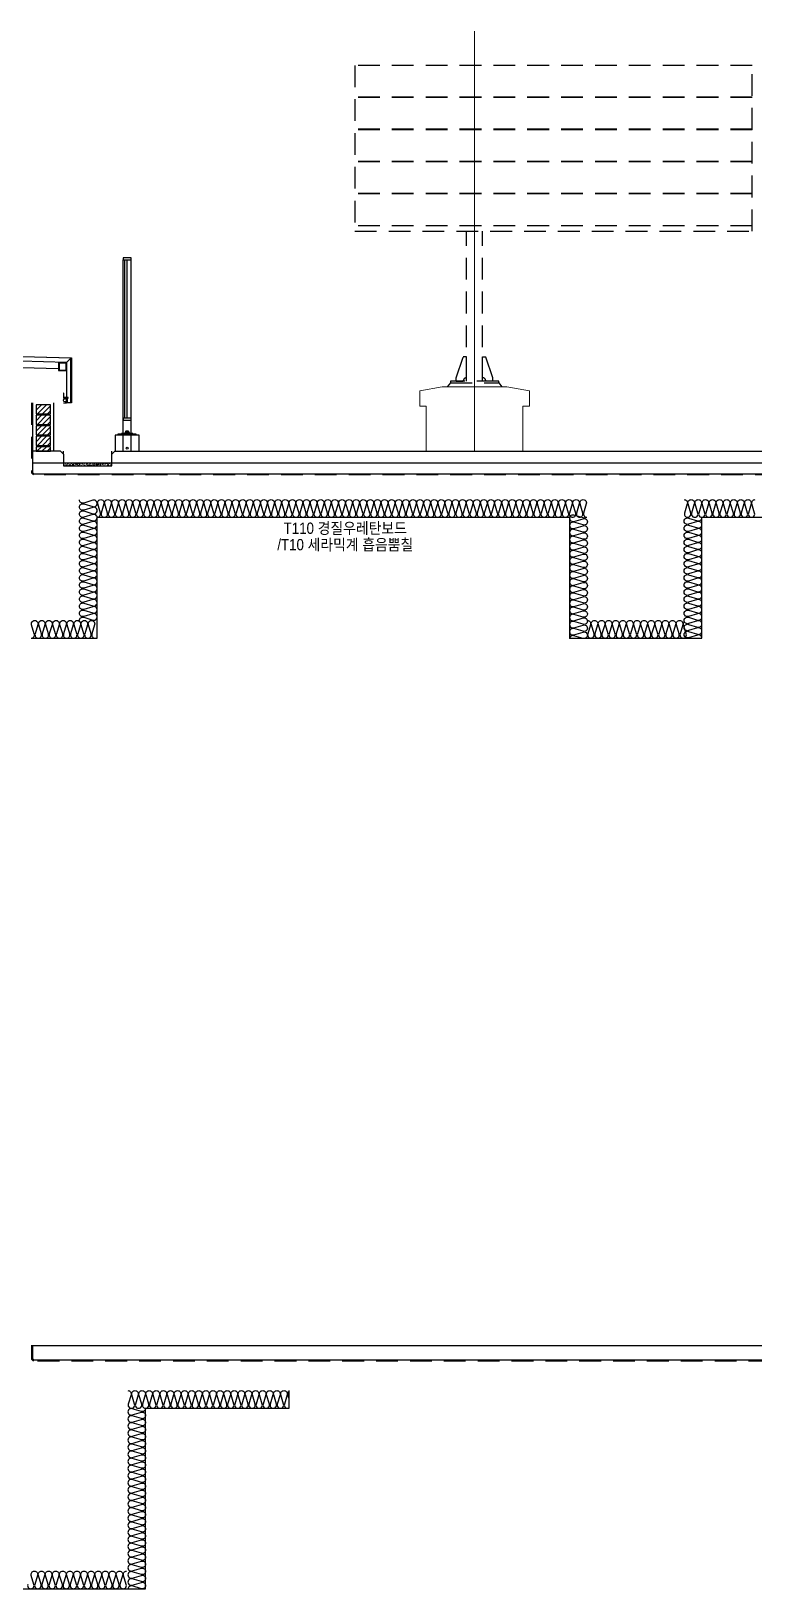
# Model space of a CAD drawing. Header units: millimetres. Extents: x 17311 to 801382, y -242618 to -104888.
# Drawn here: x 723011 to 727493, y -162740 to -153072 of the extents above; entities that cross this region are included whole.
import ezdxf
from ezdxf.enums import TextEntityAlignment as Align

# ---------------------------------------------------------------- set-up
doc = ezdxf.new("R2010")
doc.units = ezdxf.units.MM
doc.header["$LTSCALE"] = 250
doc.linetypes.add('HID', pattern=[2.8, 1.8, -1])
for name, color, linetype in [('0-Sheet', 7, 'Continuous'), ('A-ELE-8', 8, 'Continuous'), ('A-ETC-8', 8, 'Continuous'), ('A-FIN', 6, 'Continuous'), ('A-FIN-8', 8, 'Continuous'), ('A-FIN-9', 7, 'Continuous'), ('A-HAT', 252, 'Continuous'), ('A-HAT-9', 9, 'Continuous'), ('A-HAT-WIREMESH', 9, 'g_mesh'), ('A-WALL', 3, 'Continuous'), ('A-WP', 1, 'HID'), ('ISL', 251, 'Continuous'), ('S-ELE-5', 8, 'Continuous'), ('태양광 모듈', 5, 'Continuous')]:
    doc.layers.add(name, color=color, linetype=linetype)
doc.layers.add('A-ELE-9', color=9, linetype='Continuous', lineweight=5)
doc.layers.add('CEN', color=1, linetype='Continuous', lineweight=9)
doc.layers.add('NOPLOT', color=191, linetype='Continuous', plot=False)
doc.layers.add('NOPLOT-단열', color=225, linetype='Continuous', plot=False)
doc.styles.add('Gdim', font='')
doc.styles.get('Gdim').set_extended_font_data('Dotum')
doc.linetypes.add('g_mesh', pattern='A,10,-0.8,["X",Gdim,S=0.6,R=0,X=-0.15,Y=-0.3],-0.8', length=11.6)

# ---------------------------------------------------------------- blocks, each defined once
blk = doc.blocks.new('A$Cab6a45e4')
at = {"layer": 'A-HAT-9'}
h = blk.add_hatch(dxfattribs=at)
h.set_pattern_fill('AR-SAND', color=256, scale=0.3)
h.set_pattern_definition([(37.5, (-113396.389, 321984.363), (-0.4800094, 14.6823971), [0, -11.5824, 0, -12.954, 0, -12.3825]), (7.5, (-113396.389, 321984.363), (13.4856985, 21.504753), [0, -6.2484, 0, -10.4394, 0, -4.0005]), (327.5, (-113405.761, 321984.363), (23.7297711, 0.04311554), [0, -3.81, 0, -13.716, 0, -17.907]), (317.5, (-113405.761, 321984.363), (22.9066936, 6.6878797), [0, -1.905, 0, -8.9916, 0, -10.287])])
h.paths.add_polyline_path([(0, 45), (300, 45), (300, 25), (0, 25)])
at = {"layer": 'A-FIN'}
for points in [[(-18, 116), (0, 98), (0, 25), (300, 25), (300, 98), (318, 116)], [(0, 45), (300, 45)]]:
    blk.add_lwpolyline(points, dxfattribs=at)
at = {"layer": 'NOPLOT'}
for p, q in [((0, 98), (0, 116)), ((300, 98), (300, 116))]:
    blk.add_line(p, q, dxfattribs=at)
blk = doc.blocks.new('A$C632c858f')
at = {"layer": 'A-ETC-8'}
blk.add_arc((-2.8, 0), 24, 341.82483, 18.17517, dxfattribs=at)
blk.add_ellipse((34, 0), major_axis=(7.59, 0), ratio=0.987937, dxfattribs=at)
blk = doc.blocks.new('A$Cae507117')
at = {"layer": 'A-ETC-8'}
for points in [[(-50, 0), (-50, -50), (0, -50), (0, 0)], [(-46.8, -3.2), (-46.8, -46.8), (-3.2, -46.8), (-3.2, -3.2)]]:
    blk.add_lwpolyline(points, close=True, dxfattribs=at)
blk = doc.blocks.new('M12-STUD ANCHOR')
at = {"layer": 'A-ETC-8'}
for p, q in [((17.8, 33.7), (17.8, 40.7)), ((28.2, 30.2), (18, 31.2)), ((18, 28.2), (18, 31.2)), ((18, 31.2), (29.2, 31.2)), ((28.2, 27.2), (18, 28.2)), ((28.7, 42.2), (19.2, 42.2)), ((28.7, 32.2), (19.2, 32.2)), ((22.7, 48), (23.9, 49.2)), ((34.7, 48), (22.7, 48)), ((22.7, -20.8), (22.7, 48)), ((23.3, 33.7), (23.3, 40.7)), ((33.5, 49.2), (23.9, 49.2)), ((23.9, -20.8), (23.9, 49.2)), ((28.2, 27.2), (28.2, 30.2)), ((39.5, 28.2), (28.2, 28.2)), ((28.7, 54.2), (28.7, -55.8)), ((28.7, 42.2), (38.2, 42.2)), ((28.7, 32.2), (38.2, 32.2)), ((29.2, 29.2), (29.2, 32.2)), ((39.5, 31.2), (29.2, 32.2)), ((39.5, 28.2), (29.2, 29.2)), ((33.5, 49.2), (34.7, 48)), ((33.5, -20.8), (33.5, 49.2)), ((34.2, 33.7), (34.2, 40.7)), ((34.7, -20.8), (34.7, 48)), ((39.5, 28.2), (39.5, 31.2)), ((39.7, 33.7), (39.7, 40.7)), ((20.5, -38.8), (21.7, -20.8)), ((28.7, -38.8), (20.5, -38.8)), ((21.7, -20.8), (24.3, -20.8)), ((22.7, -18.4), (34.7, -18.4)), ((22.7, -38.8), (22.7, -48.4)), ((22.7, -41.2), (34.7, -41.2)), ((22.7, -42.4), (34.7, -42.4)), ((22.7, -48.4), (28.7, -48.4)), ((28.7, -50.8), (22.7, -48.4)), ((28.7, -20.8), (24.8, -20.8)), ((25.8, -32.3), (32, -26.1)), ((26.2, -32.6), (32.3, -26.5)), ((31.1, -35.9), (27.5, -35.9)), ((31.1, -36.4), (27.5, -36.4)), ((35.7, -20.8), (28.7, -20.8)), ((31.1, -38.8), (28.7, -38.8)), ((28.7, -50.8), (34.7, -48.4)), ((34.7, -48.4), (28.7, -48.4)), ((32.3, -38.8), (36.9, -38.8)), ((34.7, -38.8), (34.7, -48.4)), ((36.9, -38.8), (35.7, -20.8))]:
    blk.add_line(p, q, dxfattribs=at)
for centre, radius, start, end in [((19.2, 40.7), 1.47, 90, 180), ((19.2, 33.7), 1.47, 180, 270), ((21.8, 40.7), 1.47, 360, 90), ((21.8, 33.7), 1.47, 270, 360), ((24.7, 40.7), 1.47, 90, 180), ((24.7, 33.7), 1.47, 180, 270), ((32.8, 40.7), 1.47, 360, 90), ((32.8, 33.7), 1.47, 270, 360), ((35.7, 40.7), 1.47, 90, 180), ((35.7, 33.7), 1.47, 180, 270), ((38.2, 40.7), 1.47, 360, 90), ((38.2, 33.7), 1.47, 270, 360), ((27.7, -21.9), 3.6, 161.96222, 315), ((27.7, -21.9), 3.12, 159.06665, 315), ((27.5, -34), 2.4, 135, 270), ((27.5, -34), 1.92, 135, 270), ((31.1, -25.3), 1.68, 315, 135), ((31.1, -25.3), 1.2, 315, 135), ((31.1, -37.6), 1.68, 314.41531, 90), ((31.1, -37.6), 1.2, 270, 90)]:
    blk.add_arc(centre, radius, start, end, dxfattribs=at)
blk = doc.blocks.new('A$C7453124a')
at = {"layer": 'A-ETC-8'}
for points in [[(-40, 88.4), (40, 88.4), (40, 0), (-40, 0)], [(-40, 8), (-40, 0), (40, 0), (40, 8)], [(-20, 8), (20, 8), (20, 12), (-20, 12)]]:
    blk.add_lwpolyline(points, close=True, dxfattribs=at)
blk.add_blockref('M12-STUD ANCHOR', (-28.7, -16.2), dxfattribs=at)
blk = doc.blocks.new('A$C74a2a393')
at = {"layer": 'A-ETC-8', "elevation": 0}
for points in [[(-50, -100), (-50, 0), (0, 0), (0, -100)], [(-46.8, -96.8), (-46.8, -3.2), (-3.2, -3.2), (-3.2, -96.8)]]:
    blk.add_lwpolyline(points, close=True, dxfattribs=at)
blk = doc.blocks.new('A$Ca447c92b')
at = {"layer": '0-Sheet'}
for p, q in [((-250, 130, 0), (-250, -150)), ((-247, -147), (-247, 127.1, 0)), ((-250, -150), (-220, -150)), ((-223, -147), (-247, -147)), ((-223, -120), (-223, -147)), ((-208, -120), (-220, -120)), ((-220, -150), (-220, -123)), ((-220, -123), (-208, -123)), ((-208, -123), (-208, -120))]:
    blk.add_line(p, q, dxfattribs=at)
at = {"layer": 'A-ETC-8'}
for p, q in [((-220, 100.9, 0), (-247, 127, 0)), ((-220, 100.9, 0), (450, 120.9, 0)), ((-220, 100.9, 0), (-220, -120)), ((450, 120.9, 0), (477, 147, 0)), ((-170, 61.3, 0), (355, 77.4, 0)), ((408, 53, 0), (408, 80, 0)), ((477, 53, 0), (450, 80, 0))]:
    blk.add_line(p, q, dxfattribs=at)
at = {"layer": 'A-ETC-8', "elevation": 0}
blk.add_lwpolyline([(408, 80), (450, 80), (450, 120.9)], dxfattribs=at)
blk.add_lwpolyline([(-200, -120), (-230, -120), (-230, -117), (-203, -117), (-203, -90), (-200, -90)], close=True, dxfattribs=at)
at = {"layer": 'A-ETC-8'}
blk.add_arc((-210, -213.7), 64.5, 81.08429, 98.91571, dxfattribs=at)
at = {"layer": 'A-ETC-8', "extrusion": (0, 0, -1)}
blk.add_ellipse((-210, -133.5), major_axis=(0, 10), ratio=0.999542, dxfattribs=at)
at = {"layer": 'A-FIN-9'}
for p, q in [((480, 150, 0), (-250, 130, 0)), ((-247, 127, 0), (477, 147, 0)), ((477, 147, 0), (477, 53, 0)), ((480, 50, 0), (480, 150, 0)), ((477, 53, 0), (405, 53, 0)), ((405, 53, 0), (405, 43, 0)), ((405, 43, 0), (408, 43, 0)), ((408, 43, 0), (408, 50, 0)), ((408, 50, 0), (480, 50, 0))]:
    blk.add_line(p, q, dxfattribs=at)
at = {"layer": 'A-ETC-8', "xscale": -1}
for name, p in [('A$Cae507117', (-220, 100.9, 0)), ('A$C74a2a393', (355.2, 118.1, 0))]:
    blk.add_blockref(name, p, dxfattribs=at)
at = {"layer": 'A-ETC-8'}
blk.add_blockref('A$C7453124a', (100, 0), dxfattribs=at)
at = {"layer": 'A-ETC-8', "rotation": 180}
blk.add_blockref('A$C632c858f', (450, 42.5, 0), dxfattribs=at)
blk = doc.blocks.new('옥탑난간')
at = {"layer": 'A-ELE-8'}
for p, q in [((-25, 0), (-25, 1188)), ((-15, 205), (-15, 1188)), ((0, 205), (0, 1188)), ((25, 0), (25, 1188)), ((-35, 110.5), (35, 110.5)), ((-13, 117.5), (-13, 111.5)), ((11, 118.5), (-11, 118.5)), ((-9, 123.5), (-8, 124.5)), ((-9, 123.5), (-9, 111.5)), ((9, 123.5), (-9, 123.5)), ((8, 124.5), (-8, 124.5)), ((-8, 124.5), (-8, 118.5)), ((8, 124.5), (9, 123.5)), ((8, 124.5), (8, 118.5)), ((9, 123.5), (9, 111.5)), ((13, 117.5), (13, 111.5))]:
    blk.add_line(p, q, dxfattribs=at)
for points in [[(25, 1200), (-25, 1200), (-25, 1188), (25, 1188)], [(25, 205), (-25, 205), (-25, 193), (25, 193)], [(75, 100), (-75, 100), (-75, 0), (75, 0)], [(55, 108), (55, 100), (-55, 100), (-55, 108)], [(35, 108), (35, 110.5), (-35, 110.5), (-35, 108)]]:
    blk.add_lwpolyline(points, close=True, dxfattribs=at)
blk.add_circle((0, 19.5), 6.5, dxfattribs=at)
for centre, radius, start, end in [((-11, 116), 2.5, 36.8699, 143.1301), ((-11, 113), 2.5, 216.8699, 323.1301), ((0, 77.5), 41, 77.31962, 102.68038), ((0, 151.5), 41, 257.31962, 282.68038), ((11, 116), 2.5, 36.8699, 143.1301), ((11, 113), 2.5, 216.8699, 323.1301), ((11, 113), 2.5, 216.8699, 323.1301)]:
    blk.add_arc(centre, radius, start, end, dxfattribs=at)

msp = doc.modelspace()

# ---------------------------------------------------------------- hatches: boundary and pattern name
at = {"layer": 'A-HAT', "lineweight": -3}
h = msp.add_hatch(dxfattribs=at)
h.set_pattern_fill('ANSI31', color=256, scale=7, style=0)
h.set_pattern_definition([(45, (624000.35, -153069.361), (-15.715448, 15.715448), [])])
h.paths.add_polyline_path([(723130.7, -155391), (723040.7, -155391), (723040.7, -155448), (723130.7, -155448)])
h = msp.add_hatch(dxfattribs=at)
h.set_pattern_fill('ANSI31', color=256, scale=7, style=0)
h.set_pattern_definition([(45, (624000.35, -153134.361), (-15.715448, 15.715448), [])])
h.paths.add_polyline_path([(723130.7, -155456), (723040.7, -155456), (723040.7, -155513), (723130.7, -155513)])
h = msp.add_hatch(dxfattribs=at)
h.set_pattern_fill('ANSI31', color=256, scale=7, style=0)
h.set_pattern_definition([(45, (624000.35, -153199.361), (-15.715448, 15.715448), [])])
h.paths.add_polyline_path([(723130.7, -155521), (723040.7, -155521), (723040.7, -155578), (723130.7, -155578)])
h = msp.add_hatch(dxfattribs=at)
h.set_pattern_fill('ANSI31', color=256, scale=7, style=0)
h.set_pattern_definition([(45, (624000.35, -153264.361), (-15.715448, 15.715448), [])])
h.paths.add_polyline_path([(723130.7, -155586), (723040.7, -155586), (723040.7, -155643), (723130.7, -155643)])
h = msp.add_hatch(dxfattribs=at)
h.set_pattern_fill('ANSI31', color=256, scale=7, style=0)
h.set_pattern_definition([(45, (624000.35, -153329.361), (-15.715448, 15.715448), [])])
h.paths.add_polyline_path([(723130.7, -155651), (723040.7, -155651), (723040.7, -155679.5), (723130.7, -155679.5)])

# ---------------------------------------------------------------- linework, layer by layer
at = {"layer": 'A-ELE-9', "linetype": 'Continuous', "ltscale": 0.3, "elevation": 0}
msp.add_lwpolyline([(725460.7, -155679.5), (725460.7, -155399.5), (725420.7, -155399.5), (725420.7, -155305.2), (725560.7, -155279.5), (725960.7, -155279.5), (726100.7, -155305.2), (726100.7, -155399.5), (726060.7, -155399.5), (726060.7, -155679.5)], dxfattribs=at)
at = {"layer": 'A-FIN'}
for p, q in [((723150.7, -155679.5, 0), (723150.7, -155379.5, 0)), ((723192.7, -155679.5), (723018.7, -155679.5)), ((723528.7, -155679.5), (758842.7, -155679.5)), ((723010.7, -161229.5), (754910.7, -161229.5))]:
    msp.add_line(p, q, dxfattribs=at)
at = {"layer": 'A-FIN-8'}
for p, q in [((723018.7, -155379.5, 0), (723018.7, -155811.3)), ((723018.7, -155379.5, 0), (723018.7, -155811.3)), ((723028.9, -155821.5), (723018.7, -155811.3)), ((759342.4, -155821.5), (723028.9, -155821.5)), ((723018.7, -161229.5), (723018.7, -161311.3)), ((723028.9, -161321.5), (723018.7, -161311.3)), ((754892.4, -161321.5), (723028.9, -161321.5))]:
    msp.add_line(p, q, dxfattribs=at)
at = {"layer": 'A-HAT-WIREMESH', "ltscale": 0.6}
msp.add_line((723018.7, -155750.5), (759352.7, -155750.5), dxfattribs=at)
at = {"layer": 'A-WALL'}
for points in [[(723040.7, -155391), (723040.7, -155448), (723130.7, -155448), (723130.7, -155391)], [(723040.7, -155456), (723040.7, -155513), (723130.7, -155513), (723130.7, -155456)], [(723040.7, -155521), (723040.7, -155578), (723130.7, -155578), (723130.7, -155521)], [(723040.7, -155586), (723040.7, -155643), (723130.7, -155643), (723130.7, -155586)], [(723040.7, -155651), (723040.7, -155679.5), (723130.7, -155679.5), (723130.7, -155651)]]:
    msp.add_lwpolyline(points, close=True, dxfattribs=at)
at = {"layer": 'A-WP', "ltscale": 0.3}
for p, q in [((723013.7, -155379.5, 0), (723013.7, -155814.3)), ((723025.8, -155826.5), (723013.7, -155814.3)), ((759345.5, -155826.5), (723025.8, -155826.5)), ((723013.7, -161229.5), (723013.7, -161314.3)), ((723025.8, -161326.5), (723013.7, -161314.3)), ((754895.5, -161326.5), (723025.8, -161326.5))]:
    msp.add_line(p, q, dxfattribs=at)
at = {"layer": 'CEN'}
msp.add_line((725760.7, -153072.1), (725760.7, -155679.5), dxfattribs=at)
at = {"layer": 'ISL'}
for points in [[(723310.7, -156729.5, -0.509267), (723337.3, -156710), (723394, -156726.9, 1.372593), (723394, -156688), (723337.3, -156704.9, -0.509267), (723310.7, -156685.5, -0.509267), (723337.3, -156666), (723394, -156682.9, 1.372593), (723394, -156644), (723337.3, -156660.9, -0.509267), (723310.7, -156641.5, -0.509267), (723337.3, -156622), (723394, -156638.9, 1.372593), (723394, -156600), (723337.3, -156616.9, -0.509267), (723310.7, -156597.5, -0.509267), (723337.3, -156578), (723394, -156594.9, 1.372593), (723394, -156556), (723337.3, -156572.9, -0.509267), (723310.7, -156553.5, -0.509267), (723337.3, -156534), (723394, -156550.9, 1.372593), (723394, -156512), (723337.3, -156528.9, -0.509267), (723310.7, -156509.5, -0.509267), (723337.3, -156490), (723394, -156506.9, 1.372593), (723394, -156468), (723337.3, -156484.9, -0.509267), (723310.7, -156465.5, -0.509267), (723337.3, -156446), (723394, -156462.9, 1.372593), (723394, -156424), (723337.3, -156440.9, -0.509267), (723310.7, -156421.5, -0.509267), (723337.3, -156402), (723394, -156418.9, 1.372593), (723394, -156380), (723337.3, -156396.9, -0.509267), (723310.7, -156377.5, -0.509267), (723337.3, -156358), (723394, -156374.9, 1.372593), (723394, -156336), (723337.3, -156352.9, -0.509267), (723310.7, -156333.5, -0.509267), (723337.3, -156314), (723394, -156330.9, 1.372593), (723394, -156292), (723337.3, -156308.9, -0.509267), (723310.7, -156289.5, -0.509267), (723337.3, -156270), (723394, -156286.9, 1.372593), (723394, -156248), (723337.3, -156264.9, -0.509267), (723310.7, -156245.5, -0.509267), (723337.3, -156226), (723394, -156242.9, 1.372593), (723394, -156204), (723337.3, -156220.9, -0.509267), (723310.7, -156201.5, -0.509267), (723337.3, -156182), (723394, -156198.9, 1.372593), (723394, -156160), (723337.3, -156176.9, -0.509267), (723310.7, -156157.5, -0.509267), (723337.3, -156138), (723394, -156154.9, 1.372593), (723394, -156116), (723337.3, -156132.9, -0.509267), (723310.7, -156113.5, -0.509267), (723337.3, -156094), (723394, -156110.9, 1.372593), (723394, -156072), (723337.3, -156088.9, -0.509267), (723310.7, -156069.5, -0.509267), (723337.3, -156050), (723394, -156066.9, 1.372593), (723394, -156028), (723337.3, -156044.9, -0.509267), (723310.7, -156025.5, -0.509267), (723337.3, -156006), (723394, -156022.9, 1.372593), (723394, -155984), (723337.3, -156000.9, -0.509267), (723310.7, -155981.5)], [(723420.7, -156089.5, 0.509267), (723440.1, -156062.8), (723423.3, -156006.1, -1.372593), (723462.1, -156006.1), (723445.3, -156062.8, 0.509267), (723464.7, -156089.5, 0.509267), (723484.1, -156062.8), (723467.3, -156006.1, -1.372593), (723506.1, -156006.1), (723489.3, -156062.8, 0.509267), (723508.7, -156089.5, 0.509267), (723528.1, -156062.8), (723511.3, -156006.1, -1.372593), (723550.1, -156006.1), (723533.3, -156062.8, 0.509267), (723552.7, -156089.5, 0.509267), (723572.1, -156062.8), (723555.3, -156006.1, -1.372593), (723594.1, -156006.1), (723577.3, -156062.8, 0.509267), (723596.7, -156089.5, 0.509267), (723616.1, -156062.8), (723599.3, -156006.1, -1.372593), (723638.1, -156006.1), (723621.3, -156062.8, 0.509267), (723640.7, -156089.5, 0.509267), (723660.1, -156062.8), (723643.3, -156006.1, -1.372593), (723682.1, -156006.1), (723665.3, -156062.8, 0.509267), (723684.7, -156089.5, 0.509267), (723704.1, -156062.8), (723687.3, -156006.1, -1.372593), (723726.1, -156006.1), (723709.3, -156062.8, 0.509267), (723728.7, -156089.5, 0.509267), (723748.1, -156062.8), (723731.3, -156006.1, -1.372593), (723770.1, -156006.1), (723753.3, -156062.8, 0.509267), (723772.7, -156089.5, 0.509267), (723792.1, -156062.8), (723775.3, -156006.1, -1.372593), (723814.1, -156006.1), (723797.3, -156062.8, 0.509267), (723816.7, -156089.5, 0.509267), (723836.1, -156062.8), (723819.3, -156006.1, -1.372593), (723858.1, -156006.1), (723841.3, -156062.8, 0.509267), (723860.7, -156089.5, 0.509267), (723880.1, -156062.8), (723863.3, -156006.1, -1.372593), (723902.1, -156006.1), (723885.3, -156062.8, 0.509267), (723904.7, -156089.5, 0.509267), (723924.1, -156062.8), (723907.3, -156006.1, -1.372593), (723946.1, -156006.1), (723929.3, -156062.8, 0.509267), (723948.7, -156089.5, 0.509267), (723968.1, -156062.8), (723951.3, -156006.1, -1.372593), (723990.1, -156006.1), (723973.3, -156062.8, 0.509267), (723992.7, -156089.5, 0.509267), (724012.1, -156062.8), (723995.3, -156006.1, -1.372593), (724034.1, -156006.1), (724017.3, -156062.8, 0.509267), (724036.7, -156089.5, 0.509267), (724056.1, -156062.8), (724039.3, -156006.1, -1.372593), (724078.1, -156006.1), (724061.3, -156062.8, 0.509267), (724080.7, -156089.5, 0.509267), (724100.1, -156062.8), (724083.3, -156006.1, -1.372593), (724122.1, -156006.1), (724105.3, -156062.8, 0.509267), (724124.7, -156089.5, 0.509267), (724144.1, -156062.8), (724127.3, -156006.1, -1.372593), (724166.1, -156006.1), (724149.3, -156062.8, 0.509267), (724168.7, -156089.5, 0.509267), (724188.1, -156062.8), (724171.3, -156006.1, -1.372593), (724210.1, -156006.1), (724193.3, -156062.8, 0.509267), (724212.7, -156089.5, 0.509267), (724232.1, -156062.8), (724215.3, -156006.1, -1.372593), (724254.1, -156006.1), (724237.3, -156062.8, 0.509267), (724256.7, -156089.5, 0.509267), (724276.1, -156062.8), (724259.3, -156006.1, -1.372593), (724298.1, -156006.1), (724281.3, -156062.8, 0.509267), (724300.7, -156089.5, 0.509267), (724320.1, -156062.8), (724303.3, -156006.1, -1.372593), (724342.1, -156006.1), (724325.3, -156062.8, 0.509267), (724344.7, -156089.5, 0.509267), (724364.1, -156062.8), (724347.3, -156006.1, -1.372593), (724386.1, -156006.1), (724369.3, -156062.8, 0.509267), (724388.7, -156089.5, 0.509267), (724408.1, -156062.8), (724391.3, -156006.1, -1.372593), (724430.1, -156006.1), (724413.3, -156062.8, 0.509267), (724432.7, -156089.5, 0.509267), (724452.1, -156062.8), (724435.3, -156006.1, -1.372593), (724474.1, -156006.1), (724457.3, -156062.8, 0.509267), (724476.7, -156089.5, 0.509267), (724496.1, -156062.8), (724479.3, -156006.1, -1.372593), (724518.1, -156006.1), (724501.3, -156062.8, 0.509267), (724520.7, -156089.5, 0.509267), (724540.1, -156062.8), (724523.3, -156006.1, -1.372593), (724562.1, -156006.1), (724545.3, -156062.8, 0.509267), (724564.7, -156089.5, 0.509267), (724584.1, -156062.8), (724567.3, -156006.1, -1.372593), (724606.1, -156006.1), (724589.3, -156062.8, 0.509267), (724608.7, -156089.5, 0.509267), (724628.1, -156062.8), (724611.3, -156006.1, -1.372593), (724650.1, -156006.1), (724633.3, -156062.8, 0.509267), (724652.7, -156089.5, 0.509267), (724672.1, -156062.8), (724655.3, -156006.1, -1.372593), (724694.1, -156006.1), (724677.3, -156062.8, 0.509267), (724696.7, -156089.5, 0.509267), (724716.1, -156062.8), (724699.3, -156006.1, -1.372593), (724738.1, -156006.1), (724721.3, -156062.8, 0.509267), (724740.7, -156089.5, 0.509267), (724760.1, -156062.8), (724743.3, -156006.1, -1.372593), (724782.1, -156006.1), (724765.3, -156062.8, 0.509267), (724784.7, -156089.5, 0.509267), (724804.1, -156062.8), (724787.3, -156006.1, -1.372593), (724826.1, -156006.1), (724809.3, -156062.8, 0.509267), (724828.7, -156089.5, 0.509267), (724848.1, -156062.8), (724831.3, -156006.1, -1.372593), (724870.1, -156006.1), (724853.3, -156062.8, 0.509267), (724872.7, -156089.5, 0.509267), (724892.1, -156062.8), (724875.3, -156006.1, -1.372593), (724914.1, -156006.1), (724897.3, -156062.8, 0.509267), (724916.7, -156089.5, 0.509267), (724936.1, -156062.8), (724919.3, -156006.1, -1.372593), (724958.1, -156006.1), (724941.3, -156062.8, 0.509267), (724960.7, -156089.5, 0.509267), (724980.1, -156062.8), (724963.3, -156006.1, -1.372593), (725002.1, -156006.1), (724985.3, -156062.8, 0.509267), (725004.7, -156089.5, 0.509267), (725024.1, -156062.8), (725007.3, -156006.1, -1.372593), (725046.1, -156006.1), (725029.3, -156062.8, 0.509267), (725048.7, -156089.5, 0.509267), (725068.1, -156062.8), (725051.3, -156006.1, -1.372593), (725090.1, -156006.1), (725073.3, -156062.8, 0.509267), (725092.7, -156089.5, 0.509267), (725112.1, -156062.8), (725095.3, -156006.1, -1.372593), (725134.1, -156006.1), (725117.3, -156062.8, 0.509267), (725136.7, -156089.5, 0.509267), (725156.1, -156062.8), (725139.3, -156006.1, -1.372593), (725178.1, -156006.1), (725161.3, -156062.8, 0.509267), (725180.7, -156089.5, 0.509267), (725200.1, -156062.8), (725183.3, -156006.1, -1.372593), (725222.1, -156006.1), (725205.3, -156062.8, 0.509267), (725224.7, -156089.5, 0.509267), (725244.1, -156062.8), (725227.3, -156006.1, -1.372593), (725266.1, -156006.1), (725249.3, -156062.8, 0.509267), (725268.7, -156089.5, 0.509267), (725288.1, -156062.8), (725271.3, -156006.1, -1.372593), (725310.1, -156006.1), (725293.3, -156062.8, 0.509267), (725312.7, -156089.5, 0.509267), (725332.1, -156062.8), (725315.3, -156006.1, -1.372593), (725354.1, -156006.1), (725337.3, -156062.8, 0.509267), (725356.7, -156089.5, 0.509267), (725376.1, -156062.8), (725359.3, -156006.1, -1.372593), (725398.1, -156006.1), (725381.3, -156062.8, 0.509267), (725400.7, -156089.5, 0.509267), (725420.1, -156062.8), (725403.3, -156006.1, -1.372593), (725442.1, -156006.1), (725425.3, -156062.8, 0.509267), (725444.7, -156089.5, 0.509267), (725464.1, -156062.8), (725447.3, -156006.1, -1.372593), (725486.1, -156006.1), (725469.3, -156062.8, 0.509267), (725488.7, -156089.5, 0.509267), (725508.1, -156062.8), (725491.3, -156006.1, -1.372593), (725530.1, -156006.1), (725513.3, -156062.8, 0.509267), (725532.7, -156089.5, 0.509267), (725552.1, -156062.8), (725535.3, -156006.1, -1.372593), (725574.1, -156006.1), (725557.3, -156062.8, 0.509267), (725576.7, -156089.5, 0.509267), (725596.1, -156062.8), (725579.3, -156006.1, -1.372593), (725618.1, -156006.1), (725601.3, -156062.8, 0.509267), (725620.7, -156089.5, 0.509267), (725640.1, -156062.8), (725623.3, -156006.1, -1.372593), (725662.1, -156006.1), (725645.3, -156062.8, 0.509267), (725664.7, -156089.5, 0.509267), (725684.1, -156062.8), (725667.3, -156006.1, -1.372593), (725706.1, -156006.1), (725689.3, -156062.8, 0.509267), (725708.7, -156089.5, 0.509267), (725728.1, -156062.8), (725711.3, -156006.1, -1.372593), (725750.1, -156006.1), (725733.3, -156062.8, 0.509267), (725752.7, -156089.5, 0.509267), (725772.1, -156062.8), (725755.3, -156006.1, -1.372593), (725794.1, -156006.1), (725777.3, -156062.8, 0.509267), (725796.7, -156089.5, 0.509267), (725816.1, -156062.8), (725799.3, -156006.1, -1.372593), (725838.1, -156006.1), (725821.3, -156062.8, 0.509267), (725840.7, -156089.5, 0.509267), (725860.1, -156062.8), (725843.3, -156006.1, -1.372593), (725882.1, -156006.1), (725865.3, -156062.8, 0.509267), (725884.7, -156089.5, 0.509267), (725904.1, -156062.8), (725887.3, -156006.1, -1.372593), (725926.1, -156006.1), (725909.3, -156062.8, 0.509267), (725928.7, -156089.5, 0.509267), (725948.1, -156062.8), (725931.3, -156006.1, -1.372593), (725970.1, -156006.1), (725953.3, -156062.8, 0.509267), (725972.7, -156089.5, 0.509267), (725992.1, -156062.8), (725975.3, -156006.1, -1.372593), (726014.1, -156006.1), (725997.3, -156062.8, 0.509267), (726016.7, -156089.5, 0.509267), (726036.1, -156062.8), (726019.3, -156006.1, -1.372593), (726058.1, -156006.1), (726041.3, -156062.8, 0.509267), (726060.7, -156089.5, 0.509267), (726080.1, -156062.8), (726063.3, -156006.1, -1.372593), (726102.1, -156006.1), (726085.3, -156062.8, 0.509267), (726104.7, -156089.5, 0.509267), (726124.1, -156062.8), (726107.3, -156006.1, -1.372593), (726146.1, -156006.1), (726129.3, -156062.8, 0.509267), (726148.7, -156089.5, 0.509267), (726168.1, -156062.8), (726151.3, -156006.1, -1.372593), (726190.1, -156006.1), (726173.3, -156062.8, 0.509267), (726192.7, -156089.5, 0.509267), (726212.1, -156062.8), (726195.3, -156006.1, -1.372593), (726234.1, -156006.1), (726217.3, -156062.8, 0.509267), (726236.7, -156089.5, 0.509267), (726256.1, -156062.8), (726239.3, -156006.1, -1.372593), (726278.1, -156006.1), (726261.3, -156062.8, 0.509267), (726280.7, -156089.5, 0.509267), (726300.1, -156062.8), (726283.3, -156006.1, -1.372593), (726322.1, -156006.1), (726305.3, -156062.8, 0.509267), (726324.7, -156089.5, 0.509267), (726344.1, -156062.8), (726327.3, -156006.1, -1.372593), (726366.1, -156006.1), (726349.3, -156062.8, 0.509267), (726368.7, -156089.5, 0.509267), (726388.1, -156062.8), (726371.3, -156006.1, -1.372593), (726410.1, -156006.1), (726393.3, -156062.8, 0.509267), (726412.7, -156089.5, 0.509267), (726432.1, -156062.8), (726415.3, -156006.1, -1.372593), (726454.1, -156006.1), (726437.3, -156062.8, 0.509267), (726456.7, -156089.5)], [(723010.7, -156839.5, 0.509267), (723030.1, -156812.8), (723013.3, -156756.1, -1.372593), (723052.1, -156756.1), (723035.3, -156812.8, 0.509267), (723054.7, -156839.5, 0.509267), (723074.1, -156812.8), (723057.3, -156756.1, -1.372593), (723096.1, -156756.1), (723079.3, -156812.8, 0.509267), (723098.7, -156839.5, 0.509267), (723118.1, -156812.8), (723101.3, -156756.1, -1.372593), (723140.1, -156756.1), (723123.3, -156812.8, 0.509267), (723142.7, -156839.5, 0.509267), (723162.1, -156812.8), (723145.3, -156756.1, -1.372593), (723184.1, -156756.1), (723167.3, -156812.8, 0.509267), (723186.7, -156839.5, 0.509267), (723206.1, -156812.8), (723189.3, -156756.1, -1.372593), (723228.1, -156756.1), (723211.3, -156812.8, 0.509267), (723230.7, -156839.5, 0.509267), (723250.1, -156812.8), (723233.3, -156756.1, -1.372593), (723272.1, -156756.1), (723255.3, -156812.8, 0.509267), (723274.7, -156839.5, 0.509267), (723294.1, -156812.8), (723277.3, -156756.1, -1.372593), (723316.1, -156756.1), (723299.3, -156812.8, 0.509267), (723318.7, -156839.5, 0.509267), (723338.1, -156812.8), (723321.3, -156756.1, -1.372593), (723360.1, -156756.1), (723343.3, -156812.8, 0.509267), (723362.7, -156839.5, 0.509267), (723382.1, -156812.8), (723365.3, -156756.1, -1.372593), (723404.1, -156756.1), (723387.3, -156812.8, 0.509267), (723406.7, -156839.5)], [(723610.7, -161509.5, -0.509267), (723630.1, -161536.1), (723613.3, -161592.8, 1.372593), (723652.1, -161592.8), (723635.3, -161536.1, -0.509267), (723654.7, -161509.5, -0.509267), (723674.1, -161536.1), (723657.3, -161592.8, 1.372593), (723696.1, -161592.8), (723679.3, -161536.1, -0.509267), (723698.7, -161509.5, -0.509267), (723718.1, -161536.1), (723701.3, -161592.8, 1.372593), (723740.1, -161592.8), (723723.3, -161536.1, -0.509267), (723742.7, -161509.5, -0.509267), (723762.1, -161536.1), (723745.3, -161592.8, 1.372593), (723784.1, -161592.8), (723767.3, -161536.1, -0.509267), (723786.7, -161509.5, -0.509267), (723806.1, -161536.1), (723789.3, -161592.8, 1.372593), (723828.1, -161592.8), (723811.3, -161536.1, -0.509267), (723830.7, -161509.5, -0.509267), (723850.1, -161536.1), (723833.3, -161592.8, 1.372593), (723872.1, -161592.8), (723855.3, -161536.1, -0.509267), (723874.7, -161509.5, -0.509267), (723894.1, -161536.1), (723877.3, -161592.8, 1.372593), (723916.1, -161592.8), (723899.3, -161536.1, -0.509267), (723918.7, -161509.5, -0.509267), (723938.1, -161536.1), (723921.3, -161592.8, 1.372593), (723960.1, -161592.8), (723943.3, -161536.1, -0.509267), (723962.7, -161509.5, -0.509267), (723982.1, -161536.1), (723965.3, -161592.8, 1.372593), (724004.1, -161592.8), (723987.3, -161536.1, -0.509267), (724006.7, -161509.5, -0.509267), (724026.1, -161536.1), (724009.3, -161592.8, 1.372593), (724048.1, -161592.8), (724031.3, -161536.1, -0.509267), (724050.7, -161509.5, -0.509267), (724070.1, -161536.1), (724053.3, -161592.8, 1.372593), (724092.1, -161592.8), (724075.3, -161536.1, -0.509267), (724094.7, -161509.5, -0.509267), (724114.1, -161536.1), (724097.3, -161592.8, 1.372593), (724136.1, -161592.8), (724119.3, -161536.1, -0.509267), (724138.7, -161509.5, -0.509267), (724158.1, -161536.1), (724141.3, -161592.8, 1.372593), (724180.1, -161592.8), (724163.3, -161536.1, -0.509267), (724182.7, -161509.5, -0.509267), (724202.1, -161536.1), (724185.3, -161592.8, 1.372593), (724224.1, -161592.8), (724207.3, -161536.1, -0.509267), (724226.7, -161509.5, -0.509267), (724246.1, -161536.1), (724229.3, -161592.8, 1.372593), (724268.1, -161592.8), (724251.3, -161536.1, -0.509267), (724270.7, -161509.5, -0.509267), (724290.1, -161536.1), (724273.3, -161592.8, 1.372593), (724312.1, -161592.8), (724295.3, -161536.1, -0.509267), (724314.7, -161509.5, -0.509267), (724334.1, -161536.1), (724317.3, -161592.8, 1.372593), (724356.1, -161592.8), (724339.3, -161536.1, -0.509267), (724358.7, -161509.5, -0.509267), (724378.1, -161536.1), (724361.3, -161592.8, 1.372593), (724400.1, -161592.8), (724383.3, -161536.1, -0.509267), (724402.7, -161509.5, -0.509267), (724422.1, -161536.1), (724405.3, -161592.8, 1.372593), (724444.1, -161592.8), (724427.3, -161536.1, -0.509267), (724446.7, -161509.5, -0.509267), (724466.1, -161536.1), (724449.3, -161592.8, 1.372593), (724488.1, -161592.8), (724471.3, -161536.1, -0.509267), (724490.7, -161509.5, -0.509267), (724510.1, -161536.1), (724493.3, -161592.8, 1.372593), (724532.1, -161592.8), (724515.3, -161536.1, -0.509267), (724534.7, -161509.5, -0.509267), (724554.1, -161536.1), (724537.3, -161592.8, 1.372593), (724576.1, -161592.8), (724559.3, -161536.1, -0.509267), (724578.7, -161509.5, -0.509267), (724598.1, -161536.1), (724581.3, -161592.8, 0.681637), (724610.7, -161616.9, 0.681637)], [(724610.7, -161561), (724603.3, -161536.1, -0.32418), (724610.7, -161513.4, -0.32418)], [(723720.7, -161619.5, -0.509267), (723694, -161638.9), (723637.3, -161622.1, 1.372593), (723637.3, -161660.9), (723694, -161644.1, -0.509267), (723720.7, -161663.5, -0.509267), (723694, -161682.9), (723637.3, -161666.1, 1.372593), (723637.3, -161704.9), (723694, -161688.1, -0.509267), (723720.7, -161707.5, -0.509267), (723694, -161726.9), (723637.3, -161710.1, 1.372593), (723637.3, -161748.9), (723694, -161732.1, -0.509267), (723720.7, -161751.5, -0.509267), (723694, -161770.9), (723637.3, -161754.1, 1.372593), (723637.3, -161792.9), (723694, -161776.1, -0.509267), (723720.7, -161795.5, -0.509267), (723694, -161814.9), (723637.3, -161798.1, 1.372593), (723637.3, -161836.9), (723694, -161820.1, -0.509267), (723720.7, -161839.5, -0.509267), (723694, -161858.9), (723637.3, -161842.1, 1.372593), (723637.3, -161880.9), (723694, -161864.1, -0.509267), (723720.7, -161883.5, -0.509267), (723694, -161902.9), (723637.3, -161886.1, 1.372593), (723637.3, -161924.9), (723694, -161908.1, -0.509267), (723720.7, -161927.5, -0.509267), (723694, -161946.9), (723637.3, -161930.1, 1.372593), (723637.3, -161968.9), (723694, -161952.1, -0.509267), (723720.7, -161971.5, -0.509267), (723694, -161990.9), (723637.3, -161974.1, 1.372593), (723637.3, -162012.9), (723694, -161996.1, -0.509267), (723720.7, -162015.5, -0.509267), (723694, -162034.9), (723637.3, -162018.1, 1.372593), (723637.3, -162056.9), (723694, -162040.1, -0.509267), (723720.7, -162059.5, -0.509267), (723694, -162078.9), (723637.3, -162062.1, 1.372593), (723637.3, -162100.9), (723694, -162084.1, -0.509267), (723720.7, -162103.5, -0.509267), (723694, -162122.9), (723637.3, -162106.1, 1.372593), (723637.3, -162144.9), (723694, -162128.1, -0.509267), (723720.7, -162147.5, -0.509267), (723694, -162166.9), (723637.3, -162150.1, 1.372593), (723637.3, -162188.9), (723694, -162172.1, -0.509267), (723720.7, -162191.5, -0.509267), (723694, -162210.9), (723637.3, -162194.1, 1.372593), (723637.3, -162232.9), (723694, -162216.1, -0.509267), (723720.7, -162235.5, -0.509267), (723694, -162254.9), (723637.3, -162238.1, 1.372593), (723637.3, -162276.9), (723694, -162260.1, -0.509267), (723720.7, -162279.5, -0.509267), (723694, -162298.9), (723637.3, -162282.1, 1.372593), (723637.3, -162320.9), (723694, -162304.1, -0.509267), (723720.7, -162323.5, -0.509267), (723694, -162342.9), (723637.3, -162326.1, 1.372593), (723637.3, -162364.9), (723694, -162348.1, -0.509267), (723720.7, -162367.5, -0.509267), (723694, -162386.9), (723637.3, -162370.1, 1.372593), (723637.3, -162408.9), (723694, -162392.1, -0.509267), (723720.7, -162411.5, -0.509267), (723694, -162430.9), (723637.3, -162414.1, 1.372593), (723637.3, -162452.9), (723694, -162436.1, -0.509267), (723720.7, -162455.5, -0.509267), (723694, -162474.9), (723637.3, -162458.1, 1.372593), (723637.3, -162496.9), (723694, -162480.1, -0.509267), (723720.7, -162499.5, -0.509267), (723694, -162518.9), (723637.3, -162502.1, 1.372593), (723637.3, -162540.9), (723694, -162524.1, -0.509267), (723720.7, -162543.5, -0.509267), (723694, -162562.9), (723637.3, -162546.1, 1.372593), (723637.3, -162584.9), (723694, -162568.1, -0.509267), (723720.7, -162587.5, -0.509267), (723694, -162606.9), (723637.3, -162590.1, 1.372593), (723637.3, -162628.9), (723694, -162612.1, -0.509267), (723720.7, -162631.5, -0.509267), (723694, -162650.9), (723637.3, -162634.1, 1.372593), (723637.3, -162672.9), (723694, -162656.1, -0.509267), (723720.7, -162675.5, -0.509267), (723694, -162694.9), (723637.3, -162678.1, 1.372593), (723637.3, -162716.9), (723694, -162700.1, -0.509267), (723720.7, -162719.5, -0.509267), (723694, -162738.9), (723637.3, -162722.1, 0.477853), (723610.8, -162739.5, 0.477853)], [(722989.3, -162712.8, 1.372593), (723028.1, -162712.8), (723011.3, -162656.1, -0.509267), (723030.7, -162629.5, -0.509267), (723050.1, -162656.1), (723033.3, -162712.8, 1.372593), (723072.1, -162712.8), (723055.3, -162656.1, -0.509267), (723074.7, -162629.5, -0.509267), (723094.1, -162656.1), (723077.3, -162712.8, 1.372593), (723116.1, -162712.8), (723099.3, -162656.1, -0.509267), (723118.7, -162629.5, -0.509267), (723138.1, -162656.1), (723121.3, -162712.8, 1.372593), (723160.1, -162712.8), (723143.3, -162656.1, -0.509267), (723162.7, -162629.5, -0.509267), (723182.1, -162656.1), (723165.3, -162712.8, 1.372593), (723204.1, -162712.8), (723187.3, -162656.1, -0.509267), (723206.7, -162629.5, -0.509267), (723226.1, -162656.1), (723209.3, -162712.8, 1.372593), (723248.1, -162712.8), (723231.3, -162656.1, -0.509267), (723250.7, -162629.5, -0.509267), (723270.1, -162656.1), (723253.3, -162712.8, 1.372593), (723292.1, -162712.8), (723275.3, -162656.1, -0.509267), (723294.7, -162629.5, -0.509267), (723314.1, -162656.1), (723297.3, -162712.8, 1.372593), (723336.1, -162712.8), (723319.3, -162656.1, -0.509267), (723338.7, -162629.5, -0.509267), (723358.1, -162656.1), (723341.3, -162712.8, 1.372593), (723380.1, -162712.8), (723363.3, -162656.1, -0.509267), (723382.7, -162629.5, -0.509267), (723402.1, -162656.1), (723385.3, -162712.8, 1.372593), (723424.1, -162712.8), (723407.3, -162656.1, -0.509267), (723426.7, -162629.5, -0.509267), (723446.1, -162656.1), (723429.3, -162712.8, 1.372593), (723468.1, -162712.8), (723451.3, -162656.1, -0.509267), (723470.7, -162629.5, -0.509267), (723490.1, -162656.1), (723473.3, -162712.8, 1.372593), (723512.1, -162712.8), (723495.3, -162656.1, -0.509267), (723514.7, -162629.5, -0.509267), (723534.1, -162656.1), (723517.3, -162712.8, 1.372593), (723556.1, -162712.8), (723539.3, -162656.1, -0.509267), (723558.7, -162629.5, -0.509267), (723578.1, -162656.1), (723561.3, -162712.8, 1.372593), (723600.1, -162712.8), (723583.3, -162656.1, -0.509267), (723602.7, -162629.5)]]:
    msp.add_lwpolyline(points, format="xyb", dxfattribs=at)
at = {"layer": 'ISL', "elevation": 0}
for points in [[(727060.7, -155979.5, -0.509267), (727080.1, -156006.1), (727063.3, -156062.8, 1.372593), (727102.1, -156062.8), (727085.3, -156006.1, -0.509267), (727104.7, -155979.5, -0.509267), (727124.1, -156006.1), (727107.3, -156062.8, 1.372593), (727146.1, -156062.8), (727129.3, -156006.1, -0.509267), (727148.7, -155979.5, -0.509267), (727168.1, -156006.1), (727151.3, -156062.8, 1.372593), (727190.1, -156062.8), (727173.3, -156006.1, -0.509267), (727192.7, -155979.5, -0.509267), (727212.1, -156006.1), (727195.3, -156062.8, 1.372593), (727234.1, -156062.8), (727217.3, -156006.1, -0.509267), (727236.7, -155979.5, -0.509267), (727256.1, -156006.1), (727239.3, -156062.8, 1.372593), (727278.1, -156062.8), (727261.3, -156006.1, -0.509267), (727280.7, -155979.5, -0.509267), (727300.1, -156006.1), (727283.3, -156062.8, 1.372593), (727322.1, -156062.8), (727305.3, -156006.1, -0.509267), (727324.7, -155979.5, -0.509267), (727344.1, -156006.1), (727327.3, -156062.8, 1.372593), (727366.1, -156062.8), (727349.3, -156006.1, -0.509267), (727368.7, -155979.5, -0.509267), (727388.1, -156006.1), (727371.3, -156062.8, 1.372593), (727410.1, -156062.8), (727393.3, -156006.1, -0.509267), (727412.7, -155979.5, -0.509267), (727432.1, -156006.1), (727415.3, -156062.8, 1.372593), (727454.1, -156062.8), (727437.3, -156006.1, -0.509267), (727456.7, -155979.5, -0.509267), (727476.1, -156006.1), (727459.3, -156062.8, 1.372593), (727498.1, -156062.8), (727481.3, -156006.1, -0.509267), (727500.7, -155979.5, -0.509267)], [(726452.9, -156089.5, -0.250819), (726434, -156092.9), (726377.3, -156076.1, 0.509267), (726350.7, -156095.5, 0.509267), (726377.3, -156114.9), (726434, -156098.1, -1.372593), (726434, -156136.9), (726377.3, -156120.1, 0.509267), (726350.7, -156139.5, 0.509267), (726377.3, -156158.9), (726434, -156142.1, -1.372593), (726434, -156180.9), (726377.3, -156164.1, 0.509267), (726350.7, -156183.5, 0.509267), (726377.3, -156202.9), (726434, -156186.1, -1.372593), (726434, -156224.9), (726377.3, -156208.1, 0.509267), (726350.7, -156227.5, 0.509267), (726377.3, -156246.9), (726434, -156230.1, -1.372593), (726434, -156268.9), (726377.3, -156252.1, 0.509267), (726350.7, -156271.5, 0.509267), (726377.3, -156290.9), (726434, -156274.1, -1.372593), (726434, -156312.9), (726377.3, -156296.1, 0.509267), (726350.7, -156315.5, 0.509267), (726377.3, -156334.9), (726434, -156318.1, -1.372593), (726434, -156356.9), (726377.3, -156340.1, 0.509267), (726350.7, -156359.5, 0.509267), (726377.3, -156378.9), (726434, -156362.1, -1.372593), (726434, -156400.9), (726377.3, -156384.1, 0.509267), (726350.7, -156403.5, 0.509267), (726377.3, -156422.9), (726434, -156406.1, -1.372593), (726434, -156444.9), (726377.3, -156428.1, 0.509267), (726350.7, -156447.5, 0.509267), (726377.3, -156466.9), (726434, -156450.1, -1.372593), (726434, -156488.9), (726377.3, -156472.1, 0.509267), (726350.7, -156491.5, 0.509267), (726377.3, -156510.9), (726434, -156494.1, -1.372593), (726434, -156532.9), (726377.3, -156516.1, 0.509267), (726350.7, -156535.5, 0.509267), (726377.3, -156554.9), (726434, -156538.1, -1.372593), (726434, -156576.9), (726377.3, -156560.1, 0.509267), (726350.7, -156579.5, 0.509267), (726377.3, -156598.9), (726434, -156582.1, -1.372593), (726434, -156620.9), (726377.3, -156604.1, 0.509267), (726350.7, -156623.5, 0.509267), (726377.3, -156642.9), (726434, -156626.1, -1.372593), (726434, -156664.9), (726377.3, -156648.1, 0.509267), (726350.7, -156667.5, 0.509267), (726377.3, -156686.9), (726434, -156670.1, -1.372593), (726434, -156708.9), (726377.3, -156692.1, 0.509267), (726350.7, -156711.5, 0.509267), (726377.3, -156730.9), (726434, -156714.1, -1.372593), (726434, -156752.9), (726377.3, -156736.1, 0.509267), (726350.7, -156755.5, 0.509267), (726377.3, -156774.9), (726434, -156758.1, -1.372593), (726434, -156796.9), (726377.3, -156780.1, 0.509267), (726350.7, -156799.5, 0.509267), (726377.3, -156818.9), (726434, -156802.1, -1.372593), (726434, -156840.9), (726377.3, -156824.1, 0.509267), (726350.7, -156843.5)], [(727170.7, -156839.5, 0.509267), (727144, -156820), (727087.3, -156836.9, -1.372593), (727087.3, -156798), (727144, -156814.9, 0.509267), (727170.7, -156795.5, 0.509267), (727144, -156776), (727087.3, -156792.9, -1.372593), (727087.3, -156754), (727144, -156770.9, 0.509267), (727170.7, -156751.5, 0.509267), (727144, -156732), (727087.3, -156748.9, -1.372593), (727087.3, -156710), (727144, -156726.9, 0.509267), (727170.7, -156707.5, 0.509267), (727144, -156688), (727087.3, -156704.9, -1.372593), (727087.3, -156666), (727144, -156682.9, 0.509267), (727170.7, -156663.5, 0.509267), (727144, -156644), (727087.3, -156660.9, -1.372593), (727087.3, -156622), (727144, -156638.9, 0.509267), (727170.7, -156619.5, 0.509267), (727144, -156600), (727087.3, -156616.9, -1.372593), (727087.3, -156578), (727144, -156594.9, 0.509267), (727170.7, -156575.5, 0.509267), (727144, -156556), (727087.3, -156572.9, -1.372593), (727087.3, -156534), (727144, -156550.9, 0.509267), (727170.7, -156531.5, 0.509267), (727144, -156512), (727087.3, -156528.9, -1.372593), (727087.3, -156490), (727144, -156506.9, 0.509267), (727170.7, -156487.5, 0.509267), (727144, -156468), (727087.3, -156484.9, -1.372593), (727087.3, -156446), (727144, -156462.9, 0.509267), (727170.7, -156443.5, 0.509267), (727144, -156424), (727087.3, -156440.9, -1.372593), (727087.3, -156402), (727144, -156418.9, 0.509267), (727170.7, -156399.5, 0.509267), (727144, -156380), (727087.3, -156396.9, -1.372593), (727087.3, -156358), (727144, -156374.9, 0.509267), (727170.7, -156355.5, 0.509267), (727144, -156336), (727087.3, -156352.9, -1.372593), (727087.3, -156314), (727144, -156330.9, 0.509267), (727170.7, -156311.5, 0.509267), (727144, -156292), (727087.3, -156308.9, -1.372593), (727087.3, -156270), (727144, -156286.9, 0.509267), (727170.7, -156267.5, 0.509267), (727144, -156248), (727087.3, -156264.9, -1.372593), (727087.3, -156226), (727144, -156242.9, 0.509267), (727170.7, -156223.5, 0.509267), (727144, -156204), (727087.3, -156220.9, -1.372593), (727087.3, -156182), (727144, -156198.9, 0.509267), (727170.7, -156179.5, 0.509267), (727144, -156160), (727087.3, -156176.9, -1.372593), (727087.3, -156138), (727144, -156154.9, 0.509267), (727170.7, -156135.5, 0.509267), (727144, -156116), (727087.3, -156132.9, -1.372593), (727087.3, -156094), (727144, -156110.9, 0.509267), (727170.7, -156091.5, 0.024288), (727170.6, -156089.5, 0.024288)], [(726460.7, -156729.5, -0.509267), (726480.1, -156756.1), (726463.3, -156812.8, 1.372593), (726502.1, -156812.8), (726485.3, -156756.1, -0.509267), (726504.7, -156729.5, -0.509267), (726524.1, -156756.1), (726507.3, -156812.8, 1.372593), (726546.1, -156812.8), (726529.3, -156756.1, -0.509267), (726548.7, -156729.5, -0.509267), (726568.1, -156756.1), (726551.3, -156812.8, 1.372593), (726590.1, -156812.8), (726573.3, -156756.1, -0.509267), (726592.7, -156729.5, -0.509267), (726612.1, -156756.1), (726595.3, -156812.8, 1.372593), (726634.1, -156812.8), (726617.3, -156756.1, -0.509267), (726636.7, -156729.5, -0.509267), (726656.1, -156756.1), (726639.3, -156812.8, 1.372593), (726678.1, -156812.8), (726661.3, -156756.1, -0.509267), (726680.7, -156729.5, -0.509267), (726700.1, -156756.1), (726683.3, -156812.8, 1.372593), (726722.1, -156812.8), (726705.3, -156756.1, -0.509267), (726724.7, -156729.5, -0.509267), (726744.1, -156756.1), (726727.3, -156812.8, 1.372593), (726766.1, -156812.8), (726749.3, -156756.1, -0.509267), (726768.7, -156729.5, -0.509267), (726788.1, -156756.1), (726771.3, -156812.8, 1.372593), (726810.1, -156812.8), (726793.3, -156756.1, -0.509267), (726812.7, -156729.5, -0.509267), (726832.1, -156756.1), (726815.3, -156812.8, 1.372593), (726854.1, -156812.8), (726837.3, -156756.1, -0.509267), (726856.7, -156729.5, -0.509267), (726876.1, -156756.1), (726859.3, -156812.8, 1.372593), (726898.1, -156812.8), (726881.3, -156756.1, -0.509267), (726900.7, -156729.5, -0.509267), (726920.1, -156756.1), (726903.3, -156812.8, 1.372593), (726942.1, -156812.8), (726925.3, -156756.1, -0.509267), (726944.7, -156729.5, -0.509267), (726964.1, -156756.1), (726947.3, -156812.8, 1.372593), (726986.1, -156812.8), (726969.3, -156756.1, -0.509267), (726988.7, -156729.5, -0.509267), (727008.1, -156756.1), (726991.3, -156812.8, 1.372593), (727030.1, -156812.8), (727013.3, -156756.1, -0.509267), (727032.7, -156729.5, -0.509267), (727052.1, -156756.1), (727035.3, -156812.8, 1.372593), (727074.1, -156812.8), (727057.3, -156756.1, -0.250301), (727060.7, -156737.2, -0.250301)]]:
    msp.add_lwpolyline(points, format="xyb", dxfattribs=at)
at = {"layer": 'ISL'}
for points in [[(723010.7, -156839.5), (723420.7, -156839.5), (723420.7, -156089.5), (726350.7, -156089.5), (726350.7, -156839.5), (727170.7, -156839.5), (727170.7, -156089.5), (729950.7, -156089.5), (729950.7, -156839.5), (730770.7, -156839.5), (730770.7, -156089.5), (733550.7, -156089.5), (733550.7, -156839.5), (734370.7, -156839.5), (734370.7, -156089.5), (737150.7, -156089.5)], [(711160.7, -161479.5), (711160.7, -161589.5), (712050.7, -161589.5), (712050.7, -162539.5), (712770.7, -162539.5), (712770.7, -161819.5), (715450.7, -161819.5), (715450.7, -162739.5), (716470.7, -162739.5), (716470.7, -161819.5), (719050.7, -161819.5), (719050.7, -162739.5), (720070.7, -162739.5), (720070.7, -161819.5), (722700.7, -161819.5), (722700.7, -162739.5), (723720.7, -162739.5), (723720.7, -161619.5), (724610.7, -161619.5), (724610.7, -161509.5)]]:
    msp.add_lwpolyline(points, dxfattribs=at)
at = {"layer": 'S-ELE-5', "linetype": 'HID', "ltscale": 0.3}
for p, q in [((725710.7, -155243.5), (725710.7, -154313.9)), ((725810.7, -155243.5), (725810.7, -154313.9)), ((725646.2, -155223.5), (725690.7, -155093.5)), ((725710.7, -155093.5), (725690.7, -155093.5)), ((725710.7, -155223.5), (725710.7, -155093.5)), ((725810.7, -155223.5), (725810.7, -155093.5)), ((725810.7, -155093.5), (725830.7, -155093.5)), ((725875.2, -155223.5), (725830.7, -155093.5)), ((725610.7, -155255.5), (725590.7, -155279.5)), ((725646.2, -155243.5), (725646.2, -155223.5)), ((725646.2, -155243.5), (725690.7, -155243.5)), ((725875.2, -155243.5), (725830.7, -155243.5)), ((725875.2, -155243.5), (725875.2, -155223.5)), ((725910.7, -155255.5), (725930.7, -155279.5))]:
    msp.add_line(p, q, dxfattribs=at)
at = {"layer": 'S-ELE-5', "linetype": 'HID', "ltscale": 0.3, "elevation": 0}
msp.add_lwpolyline([(725610.7, -155243.5), (725610.7, -155255.5), (725910.7, -155255.5), (725910.7, -155243.5)], close=True, dxfattribs=at)
at = {"layer": 'S-ELE-5', "linetype": 'HID', "ltscale": 0.3}
for centre, start, end in [((725710.7, -155243.5), 90, 180), ((725810.7, -155243.5), 0, 90)]:
    msp.add_arc(centre, 20, start, end, dxfattribs=at)
at = {"layer": '태양광 모듈', "linetype": 'HID', "ltscale": 0.3}
for p, q in [((725018.2, -153284.5), (725018.2, -154313.9)), ((727483.2, -153284.5), (725018.2, -153284.5)), ((727483.2, -154313.9), (727483.2, -153284.5)), ((727483.2, -153481.4), (725018.2, -153481.4)), ((727483.2, -153484), (725018.2, -153484)), ((727483.2, -153680.9), (725018.2, -153680.9)), ((727483.2, -153683.5), (725018.2, -153683.5)), ((727483.2, -153880.4), (725018.2, -153880.4)), ((727483.2, -153883), (725018.2, -153883)), ((727483.2, -154080), (725018.2, -154080)), ((727483.2, -154082.6), (725018.2, -154082.6)), ((727483.2, -154279.5), (725018.2, -154279.5)), ((725018.2, -154313.9), (727483.2, -154313.9))]:
    msp.add_line(p, q, dxfattribs=at)

# ---------------------------------------------------------------- block references
at = {"layer": '0-Sheet', "xscale": -1}
msp.add_blockref('A$Ca447c92b', (723010.7, -155229.5, 0), dxfattribs=at)
at = {"layer": 'A-ELE-8'}
msp.add_blockref('옥탑난간', (723605.7, -155679.5, 0), dxfattribs=at)
at = {"layer": 'A-FIN'}
msp.add_blockref('A$Cab6a45e4', (723210.7, -155795.5), dxfattribs=at)

# ---------------------------------------------------------------- texts
at = {"layer": 'NOPLOT-단열', "style": 'Gdim', "width": 0.9}
for s, p in [('T110 경질우레탄보드', (724959, -156157.1)), ('/T10 세라믹계 흡음뿜칠', (724959, -156259.1))]:
    msp.add_text(s, height=70, dxfattribs=at).set_placement(p, align=Align.MIDDLE_CENTER)

doc.saveas('drawing.dxf')
